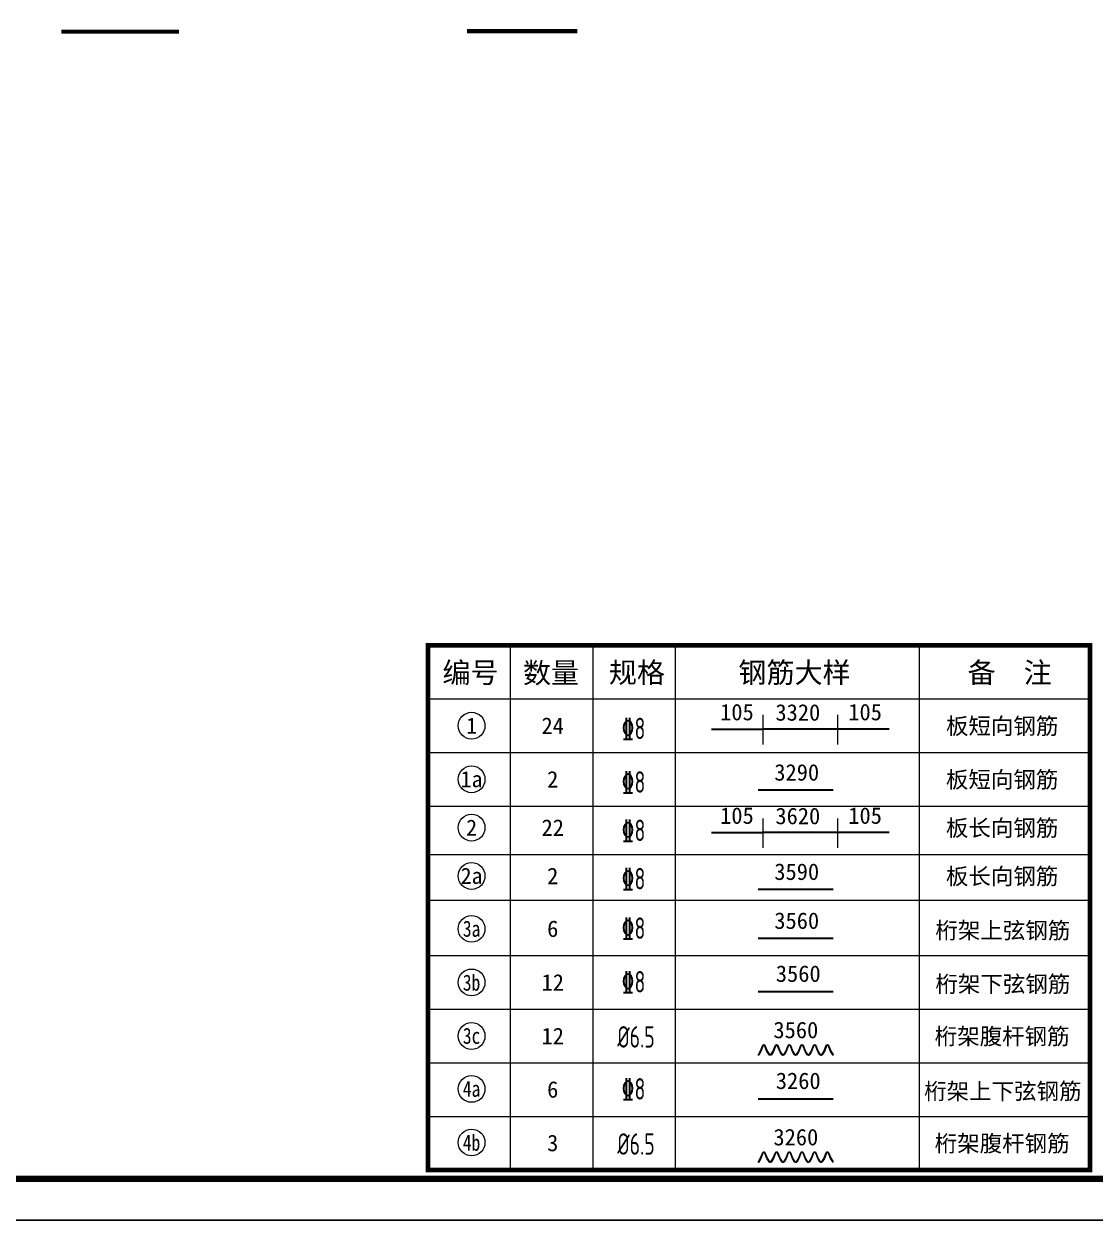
# Model space of a CAD drawing. Header units: millimetres. Extents: x 0 to 12600, y 0 to 8910.
# Drawn here: x 6132 to 10031, y 0 to 4354 of the extents above; entities that cross this region are included whole.
import ezdxf
from ezdxf.enums import TextEntityAlignment as Align

# ---------------------------------------------------------------- set-up
doc = ezdxf.new("R2010")
doc.units = ezdxf.units.MM
doc.linetypes.add('ACAD_ISO10W100', pattern=[18, 12, -3, 0, -3])
for name, color, linetype in [('GJ', 7, 'Continuous'), ('S-ANNO-TABT', 7, 'Continuous'), ('YZ-下划线', 1, 'ACAD_ISO10W100'), ('图框2', 1, 'Continuous'), ('图框线', 7, 'Continuous')]:
    doc.layers.add(name, color=color, linetype=linetype)
doc.styles.add('TSSD_NORM', font='tssdeng2.shx', dxfattribs={"width": 0.7, "bigfont": 'tssdchn.shx'})
doc.styles.add('图签-黑体', font='simhei.ttf')
doc.styles.add('宋体', font='', dxfattribs={"width": 0.8})
doc.styles.add('黑体', font='simhei.ttf')
doc.styles.get('宋体').set_extended_font_data('SimSun')

msp = doc.modelspace()

# ---------------------------------------------------------------- linework, layer by layer
at = {"layer": 'GJ', "lineweight": 30}
for p, q in [((8634.7, 1787.2), (8822.2, 1787.2)), ((9094.2, 1787.2), (8822.2, 1787.2)), ((9281.6, 1787.2), (9094.2, 1787.2)), ((8803.7, 1566), (9077.2, 1566)), ((8634.7, 1410.4), (8822.2, 1410.4)), ((9094.2, 1410.4), (8822.2, 1410.4)), ((9281.6, 1410.4), (9094.2, 1410.4)), ((8803.7, 1204.6), (9077.2, 1204.6)), ((8803.7, 1026.4), (9077.2, 1026.4)), ((8803.7, 831.4), (9077.2, 831.4)), ((8803.7, 441.4), (9077.2, 441.4))]:
    msp.add_line(p, q, dxfattribs=at)
at = {"layer": 'GJ', "color": 0, "ltscale": 100, "const_width": 16.7}
msp.add_lwpolyline([(7602.1, 182.5), (10012.1, 182.5), (10012.1, 2091.8), (7602.1, 2091.8)], close=True, dxfattribs=at)
at = {"layer": 'GJ', "color": 0, "lineweight": 15, "ltscale": 100}
for points in [[(7902.1, 2091.8), (7902.1, 187.1)], [(8202.1, 2091.8), (8202.1, 187.1)], [(8502.1, 2091.8), (8502.1, 187.1)], [(9390.1, 2091.8), (9390.1, 187.1)], [(7602.1, 1896.8), (10012.1, 1896.8)], [(7602.1, 1701.8), (10012.1, 1701.8)], [(7602.1, 1506.8), (10012.1, 1506.8)], [(7602.1, 1330.9), (10012.1, 1330.9)], [(7602.1, 1164.4), (10012.1, 1164.4)], [(7602.1, 962.5), (10012.1, 962.5)], [(7602.1, 962.5), (10012.1, 962.5)], [(7602.1, 767.5), (10012.1, 767.5)], [(7602.1, 572.5), (10012.1, 572.5)], [(7602.1, 572.5), (10012.1, 572.5)], [(7602.1, 572.5), (10012.1, 572.5)], [(7602.1, 377.5), (10012.1, 377.5)]]:
    msp.add_lwpolyline(points, dxfattribs=at)
at = {"layer": 'GJ', "lineweight": 9}
for points in [[(8822.2, 1731.5), (8822.2, 1838.7)], [(9094.2, 1731.5), (9094.2, 1838.7)], [(8822.2, 1354.7), (8822.2, 1461.9)], [(9094.2, 1354.7), (9094.2, 1461.9)], [(8803.7, 600.6), (8811.9, 613.9)], [(8813.6, 613.9), (8805, 599.8), (8803.7, 600.6)], [(8803.7, 210.6), (8811.9, 223.9)], [(8813.6, 223.9), (8805, 209.8), (8803.7, 210.6)]]:
    msp.add_lwpolyline(points, dxfattribs=at)
for points in [[(8811.9, 613.9), (8820.9, 636.1, -0.593633), (8829, 636.1), (8838.1, 613.9)], [(8836.3, 613.9), (8827.7, 635.4, 0.593633), (8822.3, 635.4), (8813.6, 613.9)], [(8859.9, 613.9), (8852.2, 601.4, -0.593633), (8844.1, 601.4), (8836.3, 613.9)], [(8838.1, 613.9), (8845.4, 602.2, 0.593633), (8850.8, 602.2), (8858.2, 613.9)], [(8858.2, 613.9), (8867.2, 636.1, -0.593633), (8875.3, 636.1), (8884.3, 613.9)], [(8882.6, 613.9), (8874, 635.4, 0.593633), (8868.5, 635.4), (8859.9, 613.9)], [(8906.2, 613.9), (8898.5, 601.4, -0.593633), (8890.3, 601.4), (8882.6, 613.9)], [(8884.3, 613.9), (8891.7, 602.2, 0.593633), (8897.1, 602.2), (8904.5, 613.9)], [(8904.5, 613.9), (8913.5, 636.1, -0.593633), (8921.6, 636.1), (8930.6, 613.9)], [(8928.9, 613.9), (8920.3, 635.4, 0.593633), (8914.8, 635.4), (8906.2, 613.9)], [(8952.5, 613.9), (8944.8, 601.4, -0.593633), (8936.6, 601.4), (8928.9, 613.9)], [(8930.6, 613.9), (8938, 602.2, 0.593633), (8943.4, 602.2), (8950.7, 613.9)], [(8950.7, 613.9), (8959.8, 636.1, -0.593633), (8967.9, 636.1), (8976.9, 613.9)], [(8975.2, 613.9), (8966.5, 635.4, 0.593633), (8961.1, 635.4), (8952.5, 613.9)], [(8998.8, 613.9), (8991, 601.4, -0.593633), (8982.9, 601.4), (8975.2, 613.9)], [(8976.9, 613.9), (8984.3, 602.2, 0.593633), (8989.7, 602.2), (8997, 613.9)], [(8997, 613.9), (9006.1, 636.1, -0.593633), (9014.2, 636.1), (9023.2, 613.9)], [(9021.4, 613.9), (9012.8, 635.4, 0.593633), (9007.4, 635.4), (8998.8, 613.9)], [(9045.1, 613.9), (9037.3, 601.4, -0.593633), (9029.2, 601.4), (9021.4, 613.9)], [(9023.2, 613.9), (9030.5, 602.2, 0.593633), (9036, 602.2), (9043.3, 613.9)], [(9043.3, 613.9), (9052.3, 636.1, -0.593633), (9060.5, 636.1), (9069.5, 613.9)], [(9067.7, 613.9), (9059.1, 635.4, 0.593633), (9053.7, 635.4), (9045.1, 613.9)], [(9077.2, 599.6, -0.137601), (9075.5, 601.4), (9067.7, 613.9)], [(9069.5, 613.9), (9076.8, 602.2, 0.055471), (9077.2, 601.6, 0.055471)], [(8811.9, 223.9), (8820.9, 246.1, -0.593633), (8829, 246.1), (8838.1, 223.9)], [(8836.3, 223.9), (8827.7, 245.4, 0.593633), (8822.3, 245.4), (8813.6, 223.9)], [(8859.9, 223.9), (8852.2, 211.4, -0.593633), (8844.1, 211.4), (8836.3, 223.9)], [(8838.1, 223.9), (8845.4, 212.2, 0.593633), (8850.8, 212.2), (8858.2, 223.9)], [(8858.2, 223.9), (8867.2, 246.1, -0.593633), (8875.3, 246.1), (8884.3, 223.9)], [(8882.6, 223.9), (8874, 245.4, 0.593633), (8868.5, 245.4), (8859.9, 223.9)], [(8906.2, 223.9), (8898.5, 211.4, -0.593633), (8890.3, 211.4), (8882.6, 223.9)], [(8884.3, 223.9), (8891.7, 212.2, 0.593633), (8897.1, 212.2), (8904.5, 223.9)], [(8904.5, 223.9), (8913.5, 246.1, -0.593633), (8921.6, 246.1), (8930.6, 223.9)], [(8928.9, 223.9), (8920.3, 245.4, 0.593633), (8914.8, 245.4), (8906.2, 223.9)], [(8952.5, 223.9), (8944.8, 211.4, -0.593633), (8936.6, 211.4), (8928.9, 223.9)], [(8930.6, 223.9), (8938, 212.2, 0.593633), (8943.4, 212.2), (8950.7, 223.9)], [(8950.7, 223.9), (8959.8, 246.1, -0.593633), (8967.9, 246.1), (8976.9, 223.9)], [(8975.2, 223.9), (8966.5, 245.4, 0.593633), (8961.1, 245.4), (8952.5, 223.9)], [(8998.8, 223.9), (8991, 211.4, -0.593633), (8982.9, 211.4), (8975.2, 223.9)], [(8976.9, 223.9), (8984.3, 212.2, 0.593633), (8989.7, 212.2), (8997, 223.9)], [(8997, 223.9), (9006.1, 246.1, -0.593633), (9014.2, 246.1), (9023.2, 223.9)], [(9021.4, 223.9), (9012.8, 245.4, 0.593633), (9007.4, 245.4), (8998.8, 223.9)], [(9045.1, 223.9), (9037.3, 211.4, -0.593633), (9029.2, 211.4), (9021.4, 223.9)], [(9023.2, 223.9), (9030.5, 212.2, 0.593633), (9036, 212.2), (9043.3, 223.9)], [(9043.3, 223.9), (9052.3, 246.1, -0.593633), (9060.5, 246.1), (9069.5, 223.9)], [(9067.7, 223.9), (9059.1, 245.4, 0.593633), (9053.7, 245.4), (9045.1, 223.9)], [(9077.2, 209.6, -0.137601), (9075.5, 211.4), (9067.7, 223.9)], [(9069.5, 223.9), (9076.8, 212.2, 0.055471), (9077.2, 211.6, 0.055471)]]:
    msp.add_lwpolyline(points, format="xyb", dxfattribs=at)
for centre in [(7761.1, 1799.3), (7761.1, 1604.3), (7761.1, 1428.4), (7761.1, 1252.5), (7761.1, 1060), (7761.1, 865), (7761.1, 670), (7761.1, 477.4), (7761.1, 282.4)]:
    msp.add_circle(centre, 48.8, dxfattribs=at)
at = {"layer": 'YZ-下划线', "color": 1, "linetype": 'ByBlock', "const_width": 15}
for points in [[(6268.3, 4325.8), (6696.5, 4325.8)], [(7744.5, 4327.5), (8146.4, 4327.5)]]:
    msp.add_lwpolyline(points, dxfattribs=at)
at = {"layer": '图框2', "color": 1}
msp.add_lwpolyline([(0, 8910), (0, 0), (12600, 0), (12600, 8910)], close=True, dxfattribs=at)
at = {"layer": '图框线', "const_width": 24}
msp.add_lwpolyline([(300, 8760), (12450, 8760), (12450, 150), (300, 150)], close=True, dxfattribs=at)

# ---------------------------------------------------------------- texts
at = {"layer": 'GJ', "ltscale": 100, "style": '图签-黑体'}
for s, p in [('编号', (7757, 1994.3)), ('规格', (8363.1, 1994.3)), ('钢筋大样', (8936.6, 1994.3)), ('备  注', (9719.8, 1994.3))]:
    msp.add_text(s, height=74.87, rotation=0, dxfattribs=at).set_placement(p, align=Align.MIDDLE)
msp.add_text('数量', height=74.87, rotation=0, dxfattribs=at).set_placement((7948.1, 1991.7), align=Align.MIDDLE_LEFT)
at = {"layer": 'GJ', "style": '黑体'}
for s, p in [('105', (8727, 1801)), ('3320', (8948.6, 1799.7)), ('105', (9193.5, 1801)), ('3290', (8944.6, 1581.5)), ('105', (8727, 1424.2)), ('3620', (8948.6, 1422.8)), ('105', (9193.5, 1424.2)), ('3590', (8944.6, 1220)), ('3560', (8944.6, 1041.8)), ('3560', (8950.1, 849)), ('3560', (8941.4, 643.9)), ('3260', (8950.1, 459)), ('3260', (8941.4, 253.9))]:
    msp.add_text(s, height=60, dxfattribs=at).set_placement(p, align=Align.BOTTOM_CENTER)
for s, p in [('24', (8056.5, 1799.3)), ('板短向钢筋', (9692.3, 1799.3)), ('2', (8056.5, 1604.3)), ('板短向钢筋', (9692.3, 1604.3)), ('22', (8056.5, 1428.4)), ('板长向钢筋', (9692.3, 1428.4)), ('2', (8056.5, 1252.5)), ('板长向钢筋', (9692.3, 1252.5)), ('6', (8056.5, 1060)), ('桁架上弦钢筋', (9694.8, 1055.3)), ('12', (8056.5, 865)), ('桁架下弦钢筋', (9694.8, 860.3)), ('12', (8056.5, 670)), ('桁架腹杆钢筋', (9692.3, 670)), ('6', (8056.5, 475)), ('桁架上下弦钢筋', (9694.8, 470.3)), ('3', (8056.5, 280)), ('桁架腹杆钢筋', (9692.3, 280))]:
    msp.add_text(s, height=60, dxfattribs=at).set_placement(p, align=Align.MIDDLE)
at = {"layer": 'GJ', "lineweight": 9, "style": '宋体'}
for s, p in [('1', (7761.1, 1799.3)), ('1a', (7761.1, 1604.3)), ('2', (7761.1, 1428.4)), ('2a', (7761.1, 1252.5))]:
    msp.add_text(s, height=58.5, dxfattribs=at).set_placement(p, align=Align.MIDDLE)
at = {"layer": 'GJ', "lineweight": 9, "style": '宋体', "width": 0.8}
for s, p in [('3a', (7761.1, 1060)), ('3b', (7761.1, 865)), ('3c', (7761.1, 670)), ('4a', (7761.1, 477.4)), ('4b', (7761.1, 282.4))]:
    msp.add_text(s, height=58.5, dxfattribs=at).set_placement(p, align=Align.MIDDLE)
at = {"layer": 'S-ANNO-TABT', "color": 1, "lineweight": 9, "style": 'TSSD_NORM', "width": 0.7}
for s, p in [('\x848', (8350.5, 1789.7)), ('\x848', (8350.5, 1594.7)), ('\x848', (8350.5, 1418.7)), ('\x848', (8350.5, 1242.8)), ('\x848', (8350.5, 1062.6)), ('\x848', (8350.5, 867.6)), ('%%C6.5', (8359.5, 666.9)), ('\x848', (8350.5, 477.6)), ('%%C6.5', (8359.5, 276.9))]:
    msp.add_text(s, height=78, dxfattribs=at).set_placement(p, align=Align.MIDDLE)

doc.saveas('drawing.dxf')
